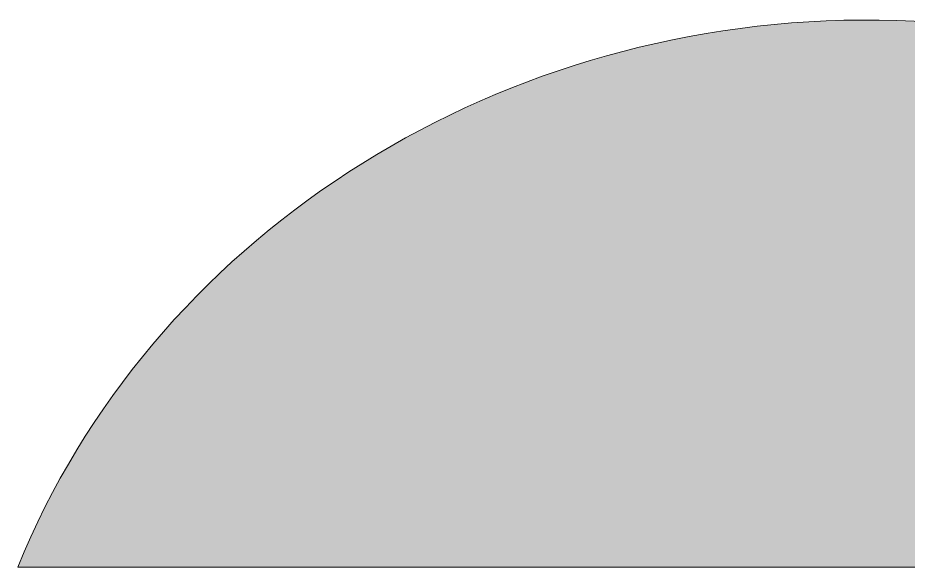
# Model space of a CAD drawing. Header units: inches. Extents: x 1281 to 1465, y 44 to 214.
# Drawn here: x 1336.12 to 1372.17, y 151.28 to 173.52 of the extents above; entities that cross this region are included whole.
import ezdxf

# ---------------------------------------------------------------- set-up
doc = ezdxf.new("R2010")
doc.units = ezdxf.units.IN
doc.header["$MEASUREMENT"] = 0
doc.layers.add('Layer 1', color=7, linetype='Continuous')

# ---------------------------------------------------------------- blocks, each defined once
blk = doc.blocks.new('block 3')
at = {"layer": 'Layer 1', "true_color": 0x965f44}
h = blk.add_hatch(color=25, dxfattribs=at)
h.dxf.hatch_style = 2
edge = h.paths.add_edge_path()
edge.add_spline(control_points=[(1370.273, 173.427), (1355.11, 173.338), (1341.478, 164.502), (1336.117, 151.275), (1359.043, 151.275), (1381.97, 151.275), (1404.896, 151.275), (1399.474, 164.649), (1385.604, 173.517), (1370.273, 173.427)], knot_values=[0, 0, 0, 0, 1, 1, 1, 2, 2, 2, 3, 3, 3, 3], degree=3, periodic=1)
at = {"layer": 'Layer 1', "lineweight": 0}
blk.add_open_spline([(1370.273, 173.427), (1355.11, 173.338), (1341.478, 164.502), (1336.117, 151.275), (1359.043, 151.275), (1381.97, 151.275), (1404.896, 151.275), (1399.474, 164.649), (1385.604, 173.517), (1370.273, 173.427)], degree=3, knots=[0, 0, 0, 0, 1, 1, 1, 2, 2, 2, 3, 3, 3, 3], dxfattribs=at)
blk = doc.blocks.new('block 2')
at = {"layer": 'Layer 1'}
blk.add_blockref('block 3', (0, 0), dxfattribs=at)

msp = doc.modelspace()

# ---------------------------------------------------------------- block references
at = {"layer": 'Layer 1'}
msp.add_blockref('block 2', (0, 0), dxfattribs=at)

doc.saveas('drawing.dxf')
